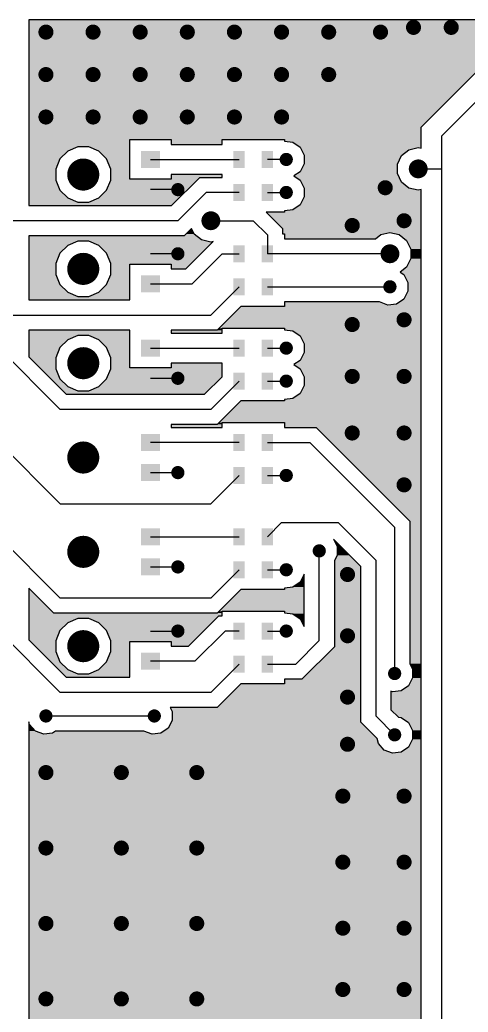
# Model space of a CAD drawing. Extents: x 295 to 953, y 10 to 290.
# Drawn here: x 518 to 557.3, y 156.4 to 243.2 of the extents above; entities that cross this region are included whole.
import ezdxf

# ---------------------------------------------------------------- set-up
doc = ezdxf.new("R2010")
doc.units = 0
doc.header["$LTSCALE"] = 5
doc.header["$MEASUREMENT"] = 0
doc.layers.get('0').update_dxf_attribs({"linetype": 'CONTINUOUS', "lineweight": 25})
doc.layers.add('16_COMP_GBR', color=1, linetype='CONTINUOUS')

msp = doc.modelspace()

# ---------------------------------------------------------------- linework, layer by layer
for points, const_width in [([(552.173, 242.575, 1), (552.833, 242.575, 1)], 0.66), ([(555.473, 242.575, 1), (556.133, 242.575, 1)], 0.66), ([(519.998, 242.163, 1), (520.658, 242.163, 1)], 0.66), ([(524.123, 242.163, 1), (524.783, 242.163, 1)], 0.66), ([(528.248, 242.163, 1), (528.908, 242.163, 1)], 0.66), ([(532.373, 242.163, 1), (533.033, 242.163, 1)], 0.66), ([(536.498, 242.163, 1), (537.158, 242.163, 1)], 0.66), ([(540.623, 242.163, 1), (541.283, 242.163, 1)], 0.66), ([(544.748, 242.163, 1), (545.408, 242.163, 1)], 0.66), ([(549.285, 242.163, 1), (549.945, 242.163, 1)], 0.66), ([(519.998, 238.45, 1), (520.658, 238.45, 1)], 0.66), ([(524.123, 238.45, 1), (524.783, 238.45, 1)], 0.66), ([(528.248, 238.45, 1), (528.908, 238.45, 1)], 0.66), ([(532.373, 238.45, 1), (533.033, 238.45, 1)], 0.66), ([(536.498, 238.45, 1), (537.158, 238.45, 1)], 0.66), ([(540.623, 238.45, 1), (541.283, 238.45, 1)], 0.66), ([(544.748, 238.45, 1), (545.408, 238.45, 1)], 0.66), ([(519.998, 234.738, 1), (520.658, 234.738, 1)], 0.66), ([(524.123, 234.738, 1), (524.783, 234.738, 1)], 0.66), ([(528.248, 234.738, 1), (528.908, 234.738, 1)], 0.66), ([(532.373, 234.738, 1), (533.033, 234.738, 1)], 0.66), ([(536.498, 234.738, 1), (537.158, 234.738, 1)], 0.66), ([(540.623, 234.738, 1), (541.283, 234.738, 1)], 0.66), ([(522.893, 229.705, 1), (524.296, 229.705, 1)], 1.403), ([(541.076, 231.025, 1), (541.654, 231.025, 1)], 0.577), ([(552.503, 230.2, 1), (553.328, 230.2, 1)], 0.825), ([(549.698, 228.55, 1), (550.358, 228.55, 1)], 0.66), ([(531.589, 228.385, 1), (532.166, 228.385, 1)], 0.577), ([(541.076, 228.138, 1), (541.654, 228.138, 1)], 0.577), ([(534.353, 225.663, 1), (535.178, 225.663, 1)], 0.825), ([(546.81, 225.25, 1), (547.47, 225.25, 1)], 0.66), ([(551.348, 225.663, 1), (552.008, 225.663, 1)], 0.66), ([(531.589, 222.775, 1), (532.166, 222.775, 1)], 0.577), ([(550.028, 222.775, 1), (550.853, 222.775, 1)], 0.825), ([(522.893, 221.455, 1), (524.296, 221.455, 1)], 1.403), ([(550.151, 219.888, 1), (550.729, 219.888, 1)], 0.577), ([(546.81, 216.588, 1), (547.47, 216.588, 1)], 0.66), ([(551.348, 217, 1), (552.008, 217, 1)], 0.66), ([(522.893, 213.205, 1), (524.296, 213.205, 1)], 1.403), ([(541.076, 214.525, 1), (541.654, 214.525, 1)], 0.577), ([(546.81, 212.05, 1), (547.47, 212.05, 1)], 0.66), ([(551.348, 212.05, 1), (552.008, 212.05, 1)], 0.66), ([(531.589, 211.885, 1), (532.166, 211.885, 1)], 0.577), ([(541.076, 211.638, 1), (541.654, 211.638, 1)], 0.577), ([(546.81, 207.1, 1), (547.47, 207.1, 1)], 0.66), ([(551.348, 207.1, 1), (552.008, 207.1, 1)], 0.66), ([(522.893, 204.955, 1), (524.296, 204.955, 1)], 1.403), ([(531.589, 203.635, 1), (532.166, 203.635, 1)], 0.577), ([(541.076, 203.388, 1), (541.654, 203.388, 1)], 0.577), ([(551.348, 202.563, 1), (552.008, 202.563, 1)], 0.66), ([(522.893, 196.705, 1), (524.296, 196.705, 1)], 1.403), ([(543.964, 196.788, 1), (544.541, 196.788, 1)], 0.577), ([(531.589, 195.385, 1), (532.166, 195.385, 1)], 0.577), ([(541.076, 195.138, 1), (541.654, 195.138, 1)], 0.577), ([(546.398, 194.725, 1), (547.058, 194.725, 1)], 0.66), ([(531.589, 189.775, 1), (532.166, 189.775, 1)], 0.577), ([(541.076, 189.775, 1), (541.654, 189.775, 1)], 0.577), ([(522.893, 188.455, 1), (524.296, 188.455, 1)], 1.403), ([(546.398, 189.363, 1), (547.058, 189.363, 1)], 0.66), ([(550.564, 186.063, 1), (551.141, 186.063, 1)], 0.577), ([(546.398, 184, 1), (547.058, 184, 1)], 0.66), ([(520.039, 182.35, 1), (520.616, 182.35, 1)], 0.577), ([(529.526, 182.35, 1), (530.104, 182.35, 1)], 0.577), ([(546.398, 179.875, 1), (547.058, 179.875, 1)], 0.66), ([(550.564, 180.7, 1), (551.141, 180.7, 1)], 0.577), ([(519.998, 177.4, 1), (520.658, 177.4, 1)], 0.66), ([(526.598, 177.4, 1), (527.258, 177.4, 1)], 0.66), ([(533.198, 177.4, 1), (533.858, 177.4, 1)], 0.66), ([(545.985, 175.338, 1), (546.645, 175.338, 1)], 0.66), ([(551.348, 175.338, 1), (552.008, 175.338, 1)], 0.66), ([(519.998, 170.8, 1), (520.658, 170.8, 1)], 0.66), ([(526.598, 170.8, 1), (527.258, 170.8, 1)], 0.66), ([(533.198, 170.8, 1), (533.858, 170.8, 1)], 0.66), ([(545.985, 169.563, 1), (546.645, 169.563, 1)], 0.66), ([(551.348, 169.563, 1), (552.008, 169.563, 1)], 0.66), ([(519.998, 164.2, 1), (520.658, 164.2, 1)], 0.66), ([(526.598, 164.2, 1), (527.258, 164.2, 1)], 0.66), ([(533.198, 164.2, 1), (533.858, 164.2, 1)], 0.66), ([(545.985, 163.788, 1), (546.645, 163.788, 1)], 0.66), ([(551.348, 163.788, 1), (552.008, 163.788, 1)], 0.66), ([(545.985, 158.425, 1), (546.645, 158.425, 1)], 0.66), ([(551.348, 158.425, 1), (552.008, 158.425, 1)], 0.66), ([(519.998, 157.6, 1), (520.658, 157.6, 1)], 0.66), ([(526.598, 157.6, 1), (527.258, 157.6, 1)], 0.66), ([(533.198, 157.6, 1), (533.858, 157.6, 1)], 0.66)]:
    msp.add_lwpolyline(points, format="xyb", close=True, dxfattribs=dict(const_width=const_width))
for points in [[(530.31, 231.768), (530.31, 230.283), (528.66, 231.768), (528.66, 230.283)], [(537.735, 231.768), (537.735, 230.283), (536.745, 231.768), (536.745, 230.283)], [(540.21, 231.768), (540.21, 230.283), (539.22, 231.768), (539.22, 230.283)], [(530.31, 229.128), (530.31, 227.643), (528.66, 229.128), (528.66, 227.643)], [(537.735, 228.88), (537.735, 227.395), (536.745, 228.88), (536.745, 227.395)], [(540.21, 228.88), (540.21, 227.395), (539.22, 228.88), (539.22, 227.395)], [(530.31, 223.518), (530.31, 222.033), (528.66, 223.518), (528.66, 222.033)], [(537.735, 223.518), (537.735, 222.033), (536.745, 223.518), (536.745, 222.033)], [(540.21, 223.518), (540.21, 222.033), (539.22, 223.518), (539.22, 222.033)], [(530.31, 220.878), (530.31, 219.393), (528.66, 220.878), (528.66, 219.393)], [(537.735, 220.63), (537.735, 219.145), (536.745, 220.63), (536.745, 219.145)], [(540.21, 220.63), (540.21, 219.145), (539.22, 220.63), (539.22, 219.145)], [(530.31, 215.268), (530.31, 213.783), (528.66, 215.268), (528.66, 213.783)], [(537.735, 215.268), (537.735, 213.783), (536.745, 215.268), (536.745, 213.783)], [(540.21, 215.268), (540.21, 213.783), (539.22, 215.268), (539.22, 213.783)], [(530.31, 212.628), (530.31, 211.143), (528.66, 212.628), (528.66, 211.143)], [(537.735, 212.38), (537.735, 210.895), (536.745, 212.38), (536.745, 210.895)], [(540.21, 212.38), (540.21, 210.895), (539.22, 212.38), (539.22, 210.895)], [(530.31, 207.018), (530.31, 205.533), (528.66, 207.018), (528.66, 205.533)], [(537.735, 207.018), (537.735, 205.533), (536.745, 207.018), (536.745, 205.533)], [(540.21, 207.018), (540.21, 205.533), (539.22, 207.018), (539.22, 205.533)], [(530.31, 204.378), (530.31, 202.893), (528.66, 204.378), (528.66, 202.893)], [(537.735, 204.13), (537.735, 202.645), (536.745, 204.13), (536.745, 202.645)], [(540.21, 204.13), (540.21, 202.645), (539.22, 204.13), (539.22, 202.645)], [(530.31, 198.768), (530.31, 197.283), (528.66, 198.768), (528.66, 197.283)], [(537.735, 198.768), (537.735, 197.283), (536.745, 198.768), (536.745, 197.283)], [(540.21, 198.768), (540.21, 197.283), (539.22, 198.768), (539.22, 197.283)], [(530.31, 196.128), (530.31, 194.643), (528.66, 196.128), (528.66, 194.643)], [(537.735, 195.88), (537.735, 194.395), (536.745, 195.88), (536.745, 194.395)], [(540.21, 195.88), (540.21, 194.395), (539.22, 195.88), (539.22, 194.395)], [(530.31, 190.518), (530.31, 189.033), (528.66, 190.518), (528.66, 189.033)], [(537.735, 190.518), (537.735, 189.033), (536.745, 190.518), (536.745, 189.033)], [(540.21, 190.518), (540.21, 189.033), (539.22, 190.518), (539.22, 189.033)], [(530.31, 187.878), (530.31, 186.393), (528.66, 187.878), (528.66, 186.393)], [(537.735, 187.63), (537.735, 186.145), (536.745, 187.63), (536.745, 186.145)], [(540.21, 187.63), (540.21, 186.145), (539.22, 187.63), (539.22, 186.145)]]:
    msp.add_solid(points)
at = {"layer": '16_COMP_GBR', "color": 7}
for p, q in [((518.843, 243.235), (518.843, 226.983)), ((562.558, 243.235), (518.843, 243.235)), ((553.163, 233.84), (562.558, 243.235)), ((565.125, 243.235), (554.978, 233.088)), ((553.163, 232.005), (553.163, 233.84)), ((527.67, 232.758), (531.3, 232.758)), ((527.67, 229.293), (527.67, 232.758)), ((531.3, 232.758), (531.3, 232.345)), ((535.755, 232.758), (541.2, 232.758)), ((535.755, 232.345), (535.755, 232.758)), ((541.2, 232.758), (541.2, 232.624)), ((541.2, 232.624), (541.938, 232.535)), ((554.978, 230.2), (554.978, 233.088)), ((522.23, 231.748), (521.552, 231.07)), ((523.116, 232.114), (522.23, 231.748)), ((524.073, 232.114), (523.116, 232.114)), ((524.959, 231.748), (524.073, 232.114)), ((525.637, 231.07), (524.959, 231.748)), ((531.3, 232.345), (535.755, 232.345)), ((541.938, 232.535), (542.574, 232.096)), ((542.574, 232.096), (542.933, 231.411)), ((551.46, 231.362), (552.107, 231.878)), ((552.107, 231.878), (552.915, 232.061)), ((552.915, 232.061), (553.163, 232.005)), ((521.552, 231.07), (521.186, 230.183)), ((526.004, 230.183), (525.637, 231.07)), ((529.485, 231.025), (537.24, 231.025)), ((541.365, 231.025), (539.715, 231.025)), ((542.933, 231.411), (542.933, 230.639)), ((551.1, 230.614), (551.46, 231.362)), ((521.186, 230.183), (521.186, 229.226)), ((526.004, 229.226), (526.004, 230.183)), ((542.933, 230.639), (542.574, 229.954)), ((551.1, 229.786), (551.1, 230.614)), ((552.915, 230.2), (554.978, 230.2)), ((554.978, 102.325), (554.978, 230.2)), ((521.186, 229.226), (521.552, 228.34)), ((525.637, 228.34), (526.004, 229.226)), ((531.3, 229.293), (527.67, 229.293)), ((531.3, 229.705), (531.3, 229.293)), ((535.755, 229.705), (531.3, 229.705)), ((531.331, 226.983), (533.806, 229.457)), ((533.806, 229.457), (535.755, 229.457)), ((535.755, 229.457), (535.755, 229.705)), ((542.574, 229.954), (542.033, 229.581)), ((542.033, 229.581), (542.574, 229.208)), ((542.574, 229.208), (542.933, 228.524)), ((551.46, 229.038), (551.1, 229.786)), ((521.552, 228.34), (522.23, 227.662)), ((524.959, 227.662), (525.637, 228.34)), ((531.878, 228.385), (529.485, 228.385)), ((542.933, 228.524), (542.933, 227.751)), ((552.107, 228.522), (551.46, 229.038)), ((552.915, 228.339), (552.107, 228.522)), ((553.163, 228.395), (552.915, 228.339)), ((553.163, 101.573), (553.163, 228.395)), ((522.23, 227.662), (523.116, 227.296)), ((524.073, 227.296), (524.959, 227.662)), ((531.878, 225.663), (534.353, 228.138)), ((537.24, 228.138), (534.353, 228.138)), ((539.715, 228.138), (541.365, 228.138)), ((542.933, 227.751), (542.574, 227.067)), ((518.843, 226.983), (531.331, 226.983)), ((523.116, 227.296), (524.073, 227.296)), ((541.938, 226.628), (541.2, 226.539)), ((541.2, 226.539), (541.2, 226.405)), ((542.574, 227.067), (541.938, 226.628)), ((531.878, 225.663), (517.242, 225.663)), ((534.765, 225.663), (538.478, 225.663)), ((539.715, 224.425), (538.478, 225.663)), ((539.603, 226.405), (541.035, 224.971)), ((541.2, 226.405), (539.603, 226.405)), ((533.074, 224.991), (532.424, 224.343)), ((533.31, 224.501), (533.074, 224.991)), ((541.035, 224.971), (541.035, 224.508)), ((518.843, 224.343), (518.843, 218.733)), ((532.424, 224.343), (518.843, 224.343)), ((533.957, 223.984), (533.31, 224.501)), ((534.765, 223.801), (533.957, 223.984)), ((539.715, 224.425), (539.715, 222.775)), ((541.035, 224.508), (541.2, 224.508)), ((541.2, 224.508), (541.2, 224.095)), ((541.2, 224.095), (549.184, 224.095)), ((549.184, 224.095), (549.632, 224.453)), ((549.632, 224.453), (550.44, 224.636)), ((550.44, 224.636), (551.249, 224.453)), ((551.249, 224.453), (551.895, 223.937)), ((551.895, 223.937), (552.255, 223.189)), ((522.23, 223.498), (521.552, 222.82)), ((523.116, 223.864), (522.23, 223.498)), ((524.073, 223.864), (523.116, 223.864)), ((524.959, 223.498), (524.073, 223.864)), ((525.637, 222.82), (524.959, 223.498)), ((532.569, 221.455), (534.958, 223.844)), ((534.958, 223.844), (534.765, 223.801)), ((552.255, 223.189), (552.255, 222.361)), ((521.552, 222.82), (521.186, 221.933)), ((526.004, 221.933), (525.637, 222.82)), ((531.878, 222.775), (529.485, 222.775)), ((535.755, 222.775), (533.115, 220.135)), ((535.755, 222.775), (537.24, 222.775)), ((550.44, 222.775), (539.715, 222.775)), ((552.255, 222.361), (551.895, 221.613)), ((521.186, 221.933), (521.186, 220.976)), ((526.004, 220.976), (526.004, 221.933)), ((527.67, 221.868), (531.3, 221.868)), ((527.67, 218.733), (527.67, 221.868)), ((531.3, 221.868), (531.3, 221.455)), ((531.3, 221.455), (532.569, 221.455)), ((551.895, 221.613), (551.341, 221.171)), ((521.186, 220.976), (521.552, 220.09)), ((525.637, 220.09), (526.004, 220.976)), ((551.341, 221.171), (551.649, 220.958)), ((551.649, 220.958), (552.008, 220.274)), ((521.552, 220.09), (522.23, 219.412)), ((524.959, 219.412), (525.637, 220.09)), ((529.485, 220.135), (533.115, 220.135)), ((537.24, 219.888), (534.765, 217.413)), ((539.715, 219.888), (550.44, 219.888)), ((552.008, 220.274), (552.008, 219.501)), ((518.843, 218.733), (527.67, 218.733)), ((522.23, 219.412), (523.116, 219.046)), ((523.116, 219.046), (524.073, 219.046)), ((524.073, 219.046), (524.959, 219.412)), ((551.649, 218.817), (551.013, 218.378)), ((552.008, 219.501), (551.649, 218.817)), ((537.375, 218.155), (535.311, 216.093)), ((541.2, 218.155), (537.375, 218.155)), ((541.2, 218.567), (541.2, 218.155)), ((549.514, 218.567), (541.2, 218.567)), ((549.523, 218.559), (549.514, 218.567)), ((550.245, 218.285), (549.523, 218.559)), ((551.013, 218.378), (550.245, 218.285)), ((517.242, 217.413), (534.765, 217.413)), ((535.755, 216.258), (541.2, 216.258)), ((535.755, 215.845), (535.755, 216.258)), ((541.2, 216.258), (541.2, 216.124)), ((541.2, 216.124), (541.938, 216.035)), ((518.843, 216.093), (518.843, 213.753)), ((527.67, 216.093), (518.843, 216.093)), ((522.23, 215.248), (521.552, 214.57)), ((523.116, 215.614), (522.23, 215.248)), ((524.073, 215.614), (523.116, 215.614)), ((524.959, 215.248), (524.073, 215.614)), ((525.637, 214.57), (524.959, 215.248)), ((527.67, 212.793), (527.67, 216.093)), ((531.3, 216.093), (531.3, 215.845)), ((535.311, 216.093), (531.3, 216.093)), ((531.3, 215.845), (535.755, 215.845)), ((541.938, 216.035), (542.574, 215.596)), ((542.574, 215.596), (542.933, 214.911)), ((516.203, 214.525), (521.565, 209.163)), ((521.552, 214.57), (521.186, 213.683)), ((526.004, 213.683), (525.637, 214.57)), ((529.485, 214.525), (537.24, 214.525)), ((539.715, 214.525), (541.365, 214.525)), ((542.933, 214.911), (542.933, 214.139)), ((518.843, 213.753), (522.111, 210.483)), ((521.186, 213.683), (521.186, 212.726)), ((526.004, 212.726), (526.004, 213.683)), ((542.933, 214.139), (542.574, 213.454)), ((521.186, 212.726), (521.552, 211.84)), ((525.637, 211.84), (526.004, 212.726)), ((531.3, 212.793), (527.67, 212.793)), ((531.3, 213.205), (531.3, 212.793)), ((535.755, 213.205), (531.3, 213.205)), ((535.755, 212.02), (535.755, 213.205)), ((542.574, 213.454), (542.033, 213.081)), ((542.033, 213.081), (542.574, 212.708)), ((542.574, 212.708), (542.933, 212.024)), ((521.552, 211.84), (522.23, 211.162)), ((524.959, 211.162), (525.637, 211.84)), ((529.485, 211.885), (531.878, 211.885)), ((534.219, 210.483), (535.755, 212.02)), ((542.933, 212.024), (542.933, 211.251)), ((522.23, 211.162), (523.116, 210.796)), ((524.073, 210.796), (524.959, 211.162)), ((537.24, 211.638), (534.765, 209.163)), ((539.715, 211.638), (541.365, 211.638)), ((542.933, 211.251), (542.574, 210.567)), ((522.111, 210.483), (534.219, 210.483)), ((523.116, 210.796), (524.073, 210.796)), ((541.938, 210.128), (541.2, 210.039)), ((541.2, 210.039), (541.2, 209.905)), ((542.574, 210.567), (541.938, 210.128)), ((537.375, 209.905), (535.311, 207.843)), ((541.2, 209.905), (537.375, 209.905)), ((534.765, 209.163), (521.565, 209.163)), ((531.3, 207.843), (531.3, 207.595)), ((535.311, 207.843), (531.3, 207.843)), ((531.3, 207.595), (535.755, 207.595)), ((535.755, 208.008), (541.2, 208.008)), ((535.755, 207.595), (535.755, 208.008)), ((541.2, 208.008), (541.2, 207.595)), ((541.2, 207.595), (543.974, 207.595)), ((543.974, 207.595), (552.173, 199.396)), ((521.565, 200.913), (516.203, 206.275)), ((537.24, 206.275), (529.485, 206.275)), ((539.715, 206.275), (543.428, 206.275)), ((550.853, 198.85), (543.428, 206.275)), ((529.485, 203.635), (531.878, 203.635)), ((537.24, 203.388), (534.765, 200.913)), ((539.715, 203.388), (541.365, 203.388)), ((521.565, 200.913), (534.765, 200.913)), ((539.715, 198.025), (540.953, 199.263)), ((540.953, 199.263), (545.903, 199.263)), ((549.203, 195.963), (545.903, 199.263)), ((550.853, 198.85), (550.853, 186.063)), ((552.173, 199.396), (552.173, 186.921)), ((516.203, 198.025), (521.565, 192.663)), ((529.485, 198.025), (537.24, 198.025)), ((545.485, 197.814), (545.82, 197.174)), ((547.883, 195.416), (545.485, 197.814)), ((545.82, 197.174), (545.82, 196.401)), ((544.253, 188.95), (544.253, 196.788)), ((545.82, 196.401), (545.573, 195.93)), ((529.485, 195.385), (531.878, 195.385)), ((545.573, 195.93), (545.573, 188.404)), ((547.883, 181.804), (547.883, 195.416)), ((549.203, 195.963), (549.203, 182.35)), ((537.24, 195.138), (534.765, 192.663)), ((539.715, 195.138), (541.365, 195.138)), ((542.933, 194.75), (542.574, 194.067)), ((542.933, 190.163), (542.933, 194.75)), ((541.938, 193.628), (541.2, 193.539)), ((542.574, 194.067), (541.938, 193.628)), ((518.843, 193.519), (518.843, 189.003)), ((521.019, 191.343), (518.843, 193.519)), ((537.375, 193.405), (535.311, 191.343)), ((541.2, 193.405), (537.375, 193.405)), ((541.2, 193.539), (541.2, 193.405)), ((534.765, 192.663), (521.565, 192.663)), ((535.311, 191.343), (521.019, 191.343)), ((532.816, 188.455), (535.456, 191.095)), ((535.456, 191.095), (535.755, 191.095)), ((535.755, 191.508), (541.2, 191.508)), ((535.755, 191.095), (535.755, 191.508)), ((541.2, 191.508), (541.2, 191.374)), ((541.2, 191.374), (541.938, 191.285)), ((541.938, 191.285), (542.574, 190.846)), ((522.23, 190.498), (521.552, 189.82)), ((523.116, 190.864), (522.23, 190.498)), ((524.073, 190.864), (523.116, 190.864)), ((524.959, 190.498), (524.073, 190.864)), ((525.637, 189.82), (524.959, 190.498)), ((542.574, 190.846), (542.933, 190.163)), ((516.203, 189.775), (521.565, 184.413)), ((521.552, 189.82), (521.186, 188.933)), ((526.004, 188.933), (525.637, 189.82)), ((529.485, 189.775), (531.878, 189.775)), ((533.363, 187.135), (536.003, 189.775)), ((537.24, 189.775), (536.003, 189.775)), ((539.715, 189.775), (541.365, 189.775)), ((518.843, 189.003), (522.111, 185.733)), ((521.186, 188.933), (521.186, 187.976)), ((526.004, 187.976), (526.004, 188.933)), ((527.67, 188.868), (531.3, 188.868)), ((527.67, 185.733), (527.67, 188.868)), ((531.3, 188.868), (531.3, 188.455)), ((531.3, 188.455), (532.816, 188.455)), ((544.253, 188.95), (542.19, 186.888)), ((545.573, 188.404), (542.736, 185.568)), ((521.186, 187.976), (521.552, 187.09)), ((525.637, 187.09), (526.004, 187.976)), ((521.552, 187.09), (522.23, 186.412)), ((524.959, 186.412), (525.637, 187.09)), ((533.363, 187.135), (529.485, 187.135)), ((537.24, 186.888), (534.765, 184.413)), ((539.715, 186.888), (542.19, 186.888)), ((552.173, 186.921), (552.42, 186.449)), ((522.111, 185.733), (527.67, 185.733)), ((522.23, 186.412), (523.116, 186.046)), ((523.116, 186.046), (524.073, 186.046)), ((524.073, 186.046), (524.959, 186.412)), ((552.42, 186.449), (552.42, 185.676)), ((537.375, 185.155), (535.311, 183.093)), ((541.2, 185.155), (537.375, 185.155)), ((541.2, 185.568), (541.2, 185.155)), ((542.736, 185.568), (541.2, 185.568)), ((552.062, 184.992), (551.425, 184.553)), ((552.42, 185.676), (552.062, 184.992)), ((534.765, 184.413), (521.565, 184.413)), ((550.523, 184.512), (550.523, 182.896)), ((550.658, 184.46), (550.523, 184.512)), ((551.425, 184.553), (550.658, 184.46)), ((520.328, 182.35), (529.815, 182.35)), ((531.196, 183.093), (531.383, 182.736)), ((535.311, 183.093), (531.196, 183.093)), ((531.383, 182.736), (531.383, 181.964)), ((550.853, 180.7), (549.203, 182.35)), ((550.523, 182.896), (551.181, 182.239)), ((518.843, 181.824), (518.843, 91.765)), ((518.899, 181.599), (518.843, 181.824)), ((519.41, 181.022), (518.899, 181.599)), ((531.383, 181.964), (531.025, 181.279)), ((549.32, 180.365), (547.883, 181.804)), ((551.181, 182.239), (551.425, 182.21)), ((551.425, 182.21), (552.062, 181.771)), ((552.062, 181.771), (552.42, 181.086)), ((520.133, 180.748), (519.41, 181.022)), ((520.9, 180.84), (520.133, 180.748)), ((521.176, 181.03), (520.9, 180.84)), ((528.889, 181.03), (521.176, 181.03)), ((528.898, 181.022), (528.889, 181.03)), ((529.62, 180.748), (528.898, 181.022)), ((530.388, 180.84), (529.62, 180.748)), ((531.025, 181.279), (530.388, 180.84)), ((552.42, 181.086), (552.42, 180.314)), ((549.424, 179.949), (549.32, 180.365)), ((549.935, 179.372), (549.424, 179.949)), ((552.42, 180.314), (552.062, 179.629)), ((550.658, 179.098), (549.935, 179.372)), ((551.425, 179.19), (550.658, 179.098)), ((552.062, 179.629), (551.425, 179.19))]:
    msp.add_line(p, q, dxfattribs=at)
for points in [[(518.843, 233.84), (518.843, 243.235), (553.163, 233.84), (562.558, 243.235)], [(518.843, 243.235), (518.843, 243.235), (562.558, 243.235), (524.073, 243.235)], [(518.843, 232.758), (518.843, 233.84), (553.163, 232.758), (553.163, 233.84)], [(518.843, 232.757), (518.843, 232.758), (527.67, 232.757), (531.3, 232.758)], [(518.843, 232.114), (518.843, 232.757), (527.67, 232.114), (527.67, 232.757)], [(531.3, 232.757), (531.3, 232.758), (535.755, 232.757), (541.2, 232.758)], [(531.3, 232.345), (531.3, 232.757), (535.755, 232.345), (535.755, 232.757)], [(541.2, 232.624), (541.2, 232.758), (553.163, 232.624), (553.163, 232.758)], [(541.938, 232.535), (541.2, 232.624), (553.163, 232.535), (553.163, 232.624)], [(518.843, 231.748), (518.843, 232.114), (522.23, 231.748), (523.116, 232.114)], [(518.843, 232.114), (518.843, 232.114), (523.116, 232.114), (524.073, 232.114)], [(518.843, 231.07), (518.843, 231.748), (521.552, 231.07), (522.23, 231.748)], [(524.959, 231.748), (524.073, 232.114), (527.67, 231.748), (527.67, 232.114)], [(525.637, 231.07), (524.959, 231.748), (527.67, 231.07), (527.67, 231.748)], [(542.574, 232.096), (541.938, 232.535), (553.163, 232.096), (553.163, 232.535)], [(542.593, 232.061), (542.574, 232.096), (553.163, 232.061), (553.163, 232.096)], [(542.688, 231.878), (542.593, 232.061), (552.107, 231.878), (552.915, 232.061)], [(542.933, 231.411), (542.688, 231.878), (551.522, 231.411), (552.107, 231.878)], [(553.163, 232.005), (552.915, 232.061), (553.163, 232.005), (553.163, 232.061)], [(518.843, 230.183), (518.843, 231.07), (521.186, 230.183), (521.552, 231.07)], [(526.004, 230.183), (525.637, 231.07), (527.67, 230.183), (527.67, 231.07)], [(542.933, 231.362), (542.933, 231.411), (551.46, 231.362), (551.522, 231.411)], [(542.933, 230.639), (542.933, 231.362), (551.112, 230.639), (551.46, 231.362)], [(518.843, 229.226), (518.843, 230.183), (521.186, 229.226), (521.186, 230.183)], [(526.004, 229.293), (526.004, 230.183), (527.67, 229.293), (527.67, 230.183)], [(542.574, 229.954), (542.92, 230.614), (551.1, 229.954), (551.1, 230.614)], [(542.92, 230.614), (542.933, 230.639), (551.1, 230.614), (551.112, 230.639)], [(518.843, 228.34), (518.843, 229.226), (521.552, 228.34), (521.186, 229.226)], [(525.637, 228.34), (526.004, 229.226), (532.689, 228.34), (533.575, 229.226)], [(526.004, 229.226), (526.004, 229.293), (533.575, 229.226), (533.641, 229.293)], [(531.3, 229.457), (531.3, 229.705), (535.755, 229.457), (535.755, 229.705)], [(531.3, 229.705), (531.3, 229.705), (535.755, 229.705), (531.3, 229.705)], [(531.3, 229.457), (531.3, 229.457), (533.806, 229.457), (535.755, 229.457)], [(531.3, 229.293), (531.3, 229.457), (533.641, 229.293), (533.806, 229.457)], [(542.033, 229.581), (542.33, 229.786), (551.199, 229.581), (551.1, 229.786)], [(542.574, 229.208), (542.033, 229.581), (551.378, 229.208), (551.199, 229.581)], [(542.33, 229.786), (542.574, 229.954), (551.1, 229.786), (551.1, 229.954)], [(542.663, 229.038), (542.574, 229.208), (551.46, 229.038), (551.378, 229.208)], [(518.843, 227.662), (518.843, 228.34), (522.23, 227.662), (521.552, 228.34)], [(524.959, 227.662), (525.637, 228.34), (532.011, 227.662), (532.689, 228.34)], [(542.933, 228.524), (542.663, 229.038), (552.104, 228.524), (551.46, 229.038)], [(542.933, 228.522), (542.933, 228.524), (552.107, 228.522), (552.104, 228.524)], [(542.933, 228.339), (542.933, 228.522), (552.915, 228.339), (552.107, 228.522)], [(542.933, 227.751), (542.933, 228.339), (553.163, 227.751), (553.163, 228.339)], [(552.915, 228.339), (553.163, 228.395), (553.163, 228.339), (553.163, 228.395)], [(518.843, 227.296), (518.843, 227.662), (523.116, 227.296), (522.23, 227.662)], [(524.073, 227.296), (524.959, 227.662), (531.645, 227.296), (532.011, 227.662)], [(542.574, 227.067), (542.933, 227.751), (553.163, 227.067), (553.163, 227.751)], [(518.843, 226.983), (518.843, 227.296), (531.331, 226.983), (531.645, 227.296)], [(541.2, 226.539), (541.938, 226.628), (553.163, 226.539), (553.163, 226.628)], [(541.2, 226.405), (541.2, 226.539), (553.163, 226.405), (553.163, 226.539)], [(541.938, 226.628), (542.574, 227.067), (553.163, 226.628), (553.163, 227.067)], [(541.035, 224.971), (539.603, 226.405), (553.163, 224.971), (553.163, 226.405)], [(532.583, 224.501), (533.074, 224.991), (533.31, 224.501), (533.074, 224.991)], [(541.035, 224.636), (541.035, 224.971), (553.163, 224.636), (553.163, 224.971)], [(518.843, 224.342), (518.843, 224.343), (524.073, 224.342), (518.843, 224.343)], [(518.843, 223.984), (518.843, 224.342), (533.957, 223.984), (533.508, 224.342)], [(518.843, 223.864), (518.843, 223.984), (534.488, 223.864), (533.957, 223.984)], [(524.073, 224.342), (532.424, 224.343), (533.508, 224.342), (533.508, 224.343)], [(532.424, 224.343), (532.583, 224.501), (533.508, 224.343), (533.31, 224.501)], [(541.035, 224.508), (541.035, 224.636), (549.872, 224.508), (550.44, 224.636)], [(541.2, 224.453), (541.2, 224.508), (549.632, 224.453), (549.872, 224.508)], [(541.2, 224.095), (541.2, 224.453), (549.184, 224.095), (549.632, 224.453)], [(551.249, 224.453), (550.44, 224.636), (553.163, 224.453), (553.163, 224.636)], [(551.895, 223.937), (551.249, 224.453), (553.163, 223.937), (553.163, 224.453)], [(552.255, 223.189), (551.895, 223.937), (553.163, 223.189), (553.163, 223.937)], [(518.843, 223.498), (518.843, 223.864), (522.23, 223.498), (523.116, 223.864)], [(518.843, 223.864), (518.843, 223.864), (523.116, 223.864), (524.073, 223.864)], [(518.843, 222.82), (518.843, 223.498), (521.552, 222.82), (522.23, 223.498)], [(524.225, 223.801), (524.073, 223.864), (534.765, 223.801), (534.488, 223.864)], [(524.959, 223.498), (524.225, 223.801), (534.612, 223.498), (534.915, 223.801)], [(525.637, 222.82), (524.959, 223.498), (533.933, 222.82), (534.612, 223.498)], [(534.765, 223.801), (534.958, 223.844), (534.915, 223.801), (534.958, 223.844)], [(552.255, 222.361), (552.255, 223.189), (553.163, 222.361), (553.163, 223.189)], [(518.843, 221.933), (518.843, 222.82), (521.186, 221.933), (521.552, 222.82)], [(526.004, 221.933), (525.637, 222.82), (533.047, 221.933), (533.933, 222.82)], [(551.895, 221.613), (552.255, 222.361), (553.163, 221.613), (553.163, 222.361)], [(518.843, 220.976), (518.843, 221.933), (521.186, 220.976), (521.186, 221.933)], [(526.004, 221.868), (526.004, 221.933), (532.981, 221.868), (533.047, 221.933)], [(526.004, 221.867), (526.004, 221.868), (527.67, 221.867), (531.3, 221.868)], [(526.004, 220.976), (526.004, 221.867), (527.67, 220.976), (527.67, 221.867)], [(531.3, 221.455), (531.3, 221.868), (532.569, 221.455), (532.981, 221.868)], [(551.341, 221.171), (551.895, 221.613), (553.163, 221.171), (553.163, 221.613)], [(518.843, 220.09), (518.843, 220.976), (521.552, 220.09), (521.186, 220.976)], [(525.637, 220.09), (526.004, 220.976), (527.67, 220.09), (527.67, 220.976)], [(551.649, 220.958), (551.341, 221.171), (553.163, 220.958), (553.163, 221.171)], [(552.008, 220.274), (551.649, 220.958), (553.163, 220.274), (553.163, 220.958)], [(518.843, 219.412), (518.843, 220.09), (522.23, 219.412), (521.552, 220.09)], [(524.959, 219.412), (525.637, 220.09), (527.67, 219.412), (527.67, 220.09)], [(552.008, 219.501), (552.008, 220.274), (553.163, 219.501), (553.163, 220.274)], [(518.843, 219.046), (518.843, 219.412), (523.116, 219.046), (522.23, 219.412)], [(518.843, 218.733), (518.843, 219.046), (527.67, 218.733), (527.67, 219.046)], [(524.073, 219.046), (524.959, 219.412), (527.67, 219.046), (527.67, 219.412)], [(551.013, 218.378), (551.649, 218.817), (553.163, 218.378), (553.163, 218.817)], [(551.649, 218.817), (552.008, 219.501), (553.163, 218.817), (553.163, 219.501)], [(535.476, 216.258), (537.375, 218.155), (553.163, 216.258), (553.163, 218.155)], [(541.2, 218.567), (541.2, 218.567), (549.514, 218.567), (541.2, 218.567)], [(541.2, 218.559), (541.2, 218.567), (549.523, 218.559), (549.514, 218.567)], [(541.2, 218.285), (541.2, 218.559), (550.245, 218.285), (549.523, 218.559)], [(541.2, 218.155), (541.2, 218.285), (553.163, 218.155), (553.163, 218.285)], [(550.245, 218.285), (551.013, 218.378), (553.163, 218.285), (553.163, 218.378)], [(535.311, 216.093), (535.476, 216.257), (535.755, 216.093), (535.755, 216.257)], [(535.476, 216.257), (535.476, 216.258), (535.755, 216.257), (541.2, 216.258)], [(541.2, 216.124), (541.2, 216.258), (553.163, 216.124), (553.163, 216.258)], [(541.938, 216.035), (541.2, 216.124), (553.163, 216.035), (553.163, 216.124)], [(518.843, 216.092), (518.843, 216.093), (524.073, 216.092), (518.843, 216.093)], [(518.843, 215.614), (518.843, 216.092), (527.67, 215.614), (527.67, 216.092)], [(518.843, 216.092), (518.843, 216.092), (527.67, 216.092), (524.073, 216.092)], [(518.843, 215.248), (518.843, 215.614), (522.23, 215.248), (523.116, 215.614)], [(518.843, 215.614), (518.843, 215.614), (523.116, 215.614), (524.073, 215.614)], [(518.843, 214.57), (518.843, 215.248), (521.552, 214.57), (522.23, 215.248)], [(524.959, 215.248), (524.073, 215.614), (527.67, 215.248), (527.67, 215.614)], [(525.637, 214.57), (524.959, 215.248), (527.67, 214.57), (527.67, 215.248)], [(531.3, 215.845), (531.3, 216.093), (535.755, 215.845), (535.755, 216.093)], [(542.574, 215.596), (541.938, 216.035), (553.163, 215.596), (553.163, 216.035)], [(542.933, 214.911), (542.574, 215.596), (553.163, 214.911), (553.163, 215.596)], [(518.843, 213.753), (518.843, 214.57), (521.214, 213.753), (521.552, 214.57)], [(526.004, 213.683), (525.637, 214.57), (527.67, 213.683), (527.67, 214.57)], [(542.933, 214.139), (542.933, 214.911), (553.163, 214.139), (553.163, 214.911)], [(518.912, 213.683), (518.843, 213.753), (521.186, 213.683), (521.214, 213.753)], [(519.868, 212.726), (518.912, 213.683), (521.186, 212.726), (521.186, 213.683)], [(526.004, 212.793), (526.004, 213.683), (527.67, 212.793), (527.67, 213.683)], [(542.574, 213.454), (542.933, 214.139), (553.163, 213.454), (553.163, 214.139)], [(520.754, 211.84), (519.868, 212.726), (521.552, 211.84), (521.186, 212.726)], [(525.712, 212.02), (526.004, 212.726), (535.755, 212.02), (535.755, 212.726)], [(526.004, 212.726), (526.004, 212.793), (535.755, 212.726), (535.755, 212.793)], [(531.3, 212.793), (531.3, 213.205), (535.755, 212.793), (535.755, 213.205)], [(531.3, 213.205), (531.3, 213.205), (535.755, 213.205), (531.3, 213.205)], [(542.033, 213.081), (542.574, 213.454), (553.163, 213.081), (553.163, 213.454)], [(542.574, 212.708), (542.033, 213.081), (553.163, 212.708), (553.163, 213.081)], [(542.933, 212.024), (542.574, 212.708), (553.163, 212.024), (553.163, 212.708)], [(521.432, 211.162), (520.754, 211.84), (522.23, 211.162), (521.552, 211.84)], [(524.959, 211.162), (525.637, 211.84), (534.898, 211.162), (535.575, 211.84)], [(525.637, 211.84), (525.712, 212.02), (535.575, 211.84), (535.755, 212.02)], [(542.933, 211.251), (542.933, 212.024), (553.163, 211.251), (553.163, 212.024)], [(521.798, 210.796), (521.432, 211.162), (523.116, 210.796), (522.23, 211.162)], [(524.073, 210.796), (524.959, 211.162), (534.532, 210.796), (534.898, 211.162)], [(542.574, 210.567), (542.933, 211.251), (553.163, 210.567), (553.163, 211.251)], [(522.111, 210.483), (521.798, 210.796), (534.219, 210.483), (534.532, 210.796)], [(541.2, 210.039), (541.938, 210.128), (553.163, 210.039), (553.163, 210.128)], [(541.2, 209.905), (541.2, 210.039), (553.163, 209.905), (553.163, 210.039)], [(541.938, 210.128), (542.574, 210.567), (553.163, 210.128), (553.163, 210.567)], [(535.476, 208.008), (537.375, 209.905), (553.163, 208.008), (553.163, 209.905)], [(531.3, 207.595), (531.3, 207.843), (535.755, 207.595), (535.755, 207.843)], [(535.311, 207.843), (535.476, 208.007), (535.755, 207.843), (535.755, 208.007)], [(535.476, 208.007), (535.476, 208.008), (535.755, 208.007), (541.2, 208.008)], [(541.2, 207.595), (541.2, 208.008), (553.163, 207.595), (553.163, 208.008)], [(552.173, 199.396), (543.974, 207.595), (553.163, 199.396), (553.163, 207.595)], [(552.173, 186.921), (552.173, 199.396), (553.163, 186.921), (553.163, 199.396)], [(545.82, 197.174), (545.485, 197.814), (546.125, 197.174), (545.485, 197.814)], [(545.82, 196.401), (545.82, 197.174), (546.897, 196.401), (546.125, 197.174)], [(545.573, 195.93), (545.82, 196.401), (547.369, 195.93), (546.897, 196.401)], [(545.573, 195.416), (545.573, 195.93), (547.883, 195.416), (547.369, 195.93)], [(545.573, 188.404), (545.573, 195.416), (547.883, 188.404), (547.883, 195.416)], [(542.574, 194.067), (542.933, 194.75), (542.933, 194.067), (542.933, 194.75)], [(541.2, 193.539), (541.938, 193.628), (542.933, 193.539), (542.933, 193.628)], [(541.938, 193.628), (542.574, 194.067), (542.933, 193.628), (542.933, 194.067)], [(518.843, 191.343), (518.843, 193.519), (521.019, 191.343), (518.843, 193.519)], [(535.476, 191.508), (537.375, 193.405), (542.932, 191.508), (542.933, 193.405)], [(541.2, 193.405), (541.2, 193.539), (542.933, 193.405), (542.933, 193.539)], [(518.843, 191.342), (518.843, 191.343), (524.073, 191.342), (521.019, 191.343)], [(518.843, 191.095), (518.843, 191.342), (535.755, 191.095), (535.755, 191.342)], [(518.843, 190.864), (518.843, 191.095), (535.225, 190.864), (535.456, 191.095)], [(518.843, 191.095), (518.843, 191.095), (535.456, 191.095), (535.755, 191.095)], [(524.073, 191.342), (535.311, 191.343), (535.755, 191.342), (535.755, 191.343)], [(535.311, 191.343), (535.476, 191.507), (535.755, 191.343), (535.755, 191.507)], [(535.476, 191.507), (535.476, 191.508), (535.755, 191.507), (541.2, 191.508)], [(541.2, 191.374), (541.2, 191.508), (542.932, 191.374), (542.932, 191.508)], [(541.938, 191.285), (541.2, 191.374), (542.932, 191.285), (542.932, 191.374)], [(542.574, 190.846), (541.938, 191.285), (542.932, 190.846), (542.932, 191.285)], [(518.843, 190.498), (518.843, 190.864), (522.23, 190.498), (523.116, 190.864)], [(518.843, 190.864), (518.843, 190.864), (523.116, 190.864), (524.073, 190.864)], [(518.843, 189.82), (518.843, 190.498), (521.552, 189.82), (522.23, 190.498)], [(524.959, 190.498), (524.073, 190.864), (534.859, 190.498), (535.225, 190.864)], [(525.637, 189.82), (524.959, 190.498), (534.181, 189.82), (534.859, 190.498)], [(542.932, 190.163), (542.574, 190.846), (542.932, 190.163), (542.932, 190.846)], [(518.843, 189.003), (518.843, 189.82), (521.214, 189.003), (521.552, 189.82)], [(526.004, 188.933), (525.637, 189.82), (533.295, 188.933), (534.181, 189.82)], [(518.912, 188.933), (518.843, 189.003), (521.186, 188.933), (521.214, 189.003)], [(519.868, 187.976), (518.912, 188.933), (521.186, 187.976), (521.186, 188.933)], [(526.004, 188.868), (526.004, 188.933), (533.229, 188.868), (533.295, 188.933)], [(526.004, 188.867), (526.004, 188.868), (527.67, 188.867), (531.3, 188.868)], [(526.004, 187.976), (526.004, 188.867), (527.67, 187.976), (527.67, 188.867)], [(531.3, 188.455), (531.3, 188.868), (532.816, 188.455), (533.229, 188.868)], [(542.736, 185.568), (545.573, 188.404), (547.883, 185.568), (547.883, 188.404)], [(520.754, 187.09), (519.868, 187.976), (521.552, 187.09), (521.186, 187.976)], [(525.637, 187.09), (526.004, 187.976), (527.67, 187.09), (527.67, 187.976)], [(521.432, 186.412), (520.754, 187.09), (522.23, 186.412), (521.552, 187.09)], [(524.959, 186.412), (525.637, 187.09), (527.67, 186.412), (527.67, 187.09)], [(552.42, 186.449), (552.173, 186.921), (553.163, 186.449), (553.163, 186.921)], [(521.798, 186.046), (521.432, 186.412), (523.116, 186.046), (522.23, 186.412)], [(522.111, 185.733), (521.798, 186.046), (527.67, 185.733), (527.67, 186.046)], [(524.073, 186.046), (524.959, 186.412), (527.67, 186.046), (527.67, 186.412)], [(552.42, 185.676), (552.42, 186.449), (553.163, 185.676), (553.163, 186.449)], [(535.311, 183.093), (537.375, 185.155), (547.883, 183.093), (547.883, 185.155)], [(541.2, 185.155), (541.2, 185.568), (547.883, 185.155), (547.883, 185.568)], [(551.425, 184.553), (552.062, 184.992), (553.163, 184.553), (553.163, 184.992)], [(552.062, 184.992), (552.42, 185.676), (553.163, 184.992), (553.163, 185.676)], [(550.523, 184.46), (550.523, 184.511), (550.658, 184.46), (550.523, 184.511)], [(550.523, 182.896), (550.523, 184.46), (553.163, 182.896), (553.163, 184.46)], [(550.658, 184.46), (551.425, 184.553), (553.163, 184.46), (553.163, 184.553)], [(531.383, 182.736), (531.196, 183.093), (547.883, 182.736), (547.883, 183.093)], [(531.383, 181.964), (531.383, 182.736), (547.883, 181.964), (547.883, 182.736)], [(551.181, 182.239), (550.523, 182.896), (553.163, 182.239), (553.163, 182.896)], [(518.843, 181.599), (518.843, 181.823), (518.899, 181.599), (518.843, 181.823)], [(518.843, 181.022), (518.843, 181.599), (519.41, 181.022), (518.899, 181.599)], [(531.025, 181.279), (531.299, 181.804), (548.407, 181.279), (547.883, 181.804)], [(531.299, 181.804), (531.383, 181.964), (547.883, 181.804), (547.883, 181.964)], [(551.425, 182.21), (551.181, 182.239), (553.163, 182.21), (553.163, 182.239)], [(552.062, 181.771), (551.425, 182.21), (553.163, 181.771), (553.163, 182.21)], [(552.42, 181.086), (552.062, 181.771), (553.163, 181.086), (553.163, 181.771)], [(518.843, 180.748), (518.843, 181.022), (520.133, 180.748), (519.41, 181.022)], [(518.843, 180.365), (518.843, 180.748), (549.32, 180.365), (548.937, 180.748)], [(520.133, 180.748), (520.9, 180.84), (529.62, 180.748), (529.377, 180.84)], [(520.9, 180.84), (521.164, 181.022), (529.377, 180.84), (528.898, 181.022)], [(521.164, 181.022), (521.176, 181.03), (528.898, 181.022), (528.889, 181.03)], [(521.176, 181.03), (521.176, 181.03), (528.889, 181.03), (521.176, 181.03)], [(529.62, 180.748), (530.388, 180.84), (548.937, 180.748), (548.845, 180.84)], [(530.388, 180.84), (531.025, 181.279), (548.845, 180.84), (548.407, 181.279)], [(552.42, 180.314), (552.42, 181.086), (553.163, 180.314), (553.163, 181.086)], [(518.843, 179.949), (518.843, 180.365), (549.424, 179.949), (549.32, 180.365)], [(518.843, 179.372), (518.843, 179.949), (549.935, 179.372), (549.424, 179.949)], [(552.062, 179.629), (552.42, 180.314), (553.163, 179.629), (553.163, 180.314)], [(518.843, 179.098), (518.843, 179.372), (550.658, 179.098), (549.935, 179.372)], [(518.843, 101.573), (518.843, 179.098), (553.163, 101.573), (553.163, 179.098)], [(550.658, 179.098), (551.425, 179.19), (553.163, 179.098), (553.163, 179.19)], [(551.425, 179.19), (552.062, 179.629), (553.163, 179.19), (553.163, 179.629)]]:
    msp.add_solid(points, dxfattribs=at)

doc.saveas('drawing.dxf')
